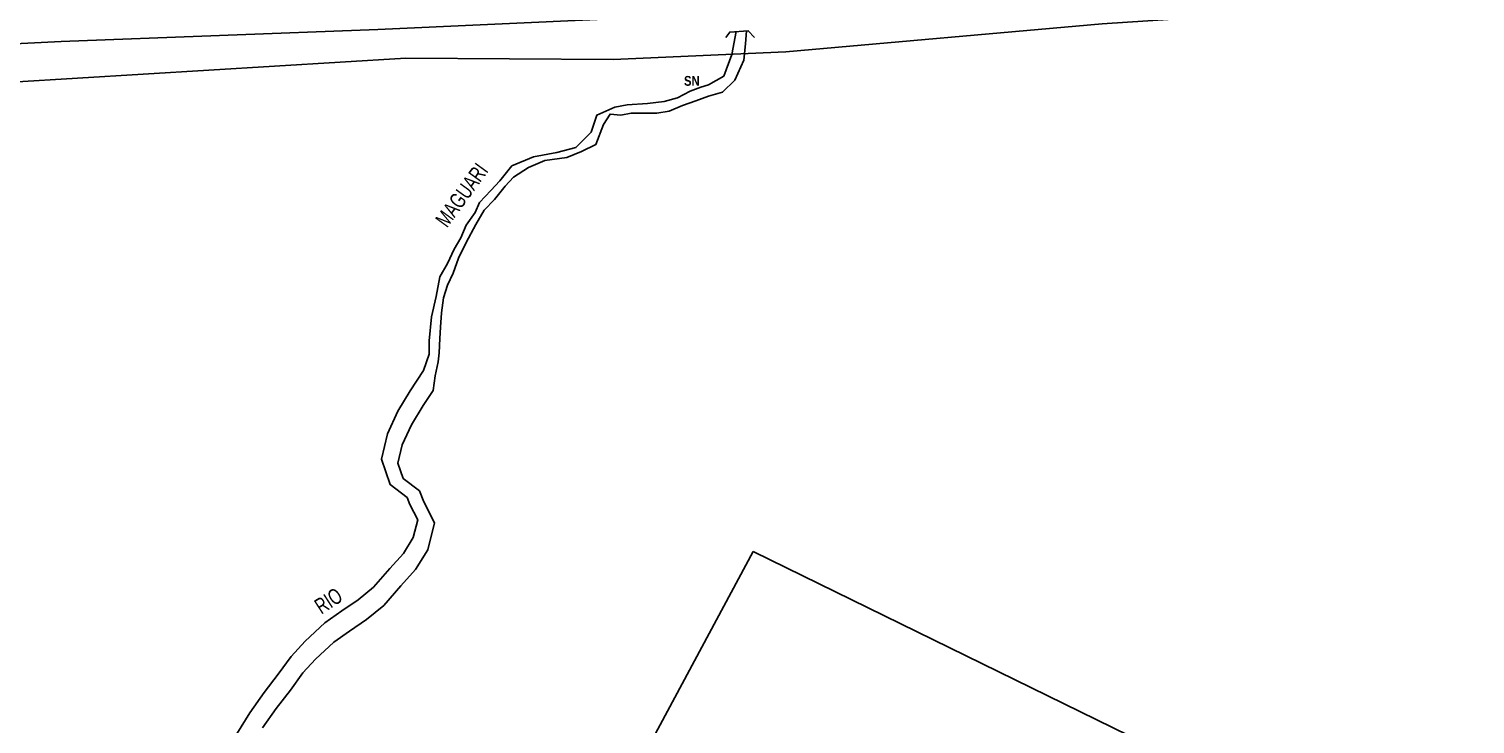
# Model space of a CAD drawing. Extents: x 205316 to 208372, y 4848714 to 4853250.
# Drawn here: x 206503.2 to 206872.6, y 4851222.2 to 4851399.8 of the extents above; entities that cross this region are included whole.
import ezdxf
from ezdxf.enums import TextEntityAlignment as Align

# ---------------------------------------------------------------- set-up
doc = ezdxf.new("R2010")
doc.units = 0
doc.header["$LTSCALE"] = 1.5
doc.header["$MEASUREMENT"] = 0
for name, color, linetype in [('CD-MALHA-LOTES', 40, 'CONTINUOUS'), ('HD-CURSO-PERENE', 170, 'CONTINUOUS'), ('HD-TXT-PERENE', 170, 'CONTINUOUS'), ('RU-QUADRAS', 6, 'CONTINUOUS'), ('SV-EST-MUNIC-PAV', 20, 'CONTINUOUS'), ('SV-PONTE-BUEIRO', 249, 'CONTINUOUS'), ('Th_NmrPort', 7, 'CONTINUOUS')]:
    doc.layers.add(name, color=color, linetype=linetype)
doc.styles.add('ARIAL', font='arial.ttf')
doc.styles.get("Standard").update_dxf_attribs({"font": 'swisscbo.ttf'})

msp = doc.modelspace()

# ---------------------------------------------------------------- linework, layer by layer
at = {"layer": 'CD-MALHA-LOTES', "linetype": 'Continuous', "flags": 128}
for points in [[(206959.98, 4851416), (206864.89, 4851411.45), (206827.26, 4851405.29), (206807.14, 4851403.02), (206777.33, 4851401.07), (206696.55, 4851393.94), (206652.43, 4851391.99), (206625.98, 4851392.16), (206599.52, 4851392.32), (206482.01, 4851385.18), (206442.76, 4851380.65), (206454.02, 4851333.68), (206460.11, 4851309), (206470.46, 4851264.41)], [(206655.09, 4851204.5), (206688.21, 4851266.27)], [(206688.21, 4851266.27), (206867.79, 4851178.29)]]:
    msp.add_lwpolyline(points, dxfattribs=at)
at = {"layer": 'HD-CURSO-PERENE', "flags": 128}
for points in [[(206683.91, 4851399.08), (206682.73, 4851393.23), (206680.74, 4851387.74), (206676.83, 4851385.48), (206674.88, 4851384.87), (206672.09, 4851383.9), (206668.92, 4851382.2), (206665.51, 4851381.22), (206661.26, 4851380.74), (206656.02, 4851380.37), (206652.86, 4851379.76), (206648.3, 4851377.76), (206646.84, 4851373.38), (206642.94, 4851369.48), (206638.09, 4851368.24), (206632.14, 4851367.09), (206626.58, 4851364.79), (206623.52, 4851360.95), (206621.25, 4851358.46), (206618.34, 4851355.39), (206617.19, 4851352.85), (206614.89, 4851349.64), (206613.55, 4851346.38), (206611.82, 4851343.51), (206610.18, 4851339.81), (206608.18, 4851336.42), (206607.22, 4851331.43), (206606.07, 4851326.26), (206605.5, 4851320.12), (206605.5, 4851316.67), (206604.01, 4851312.5), (206600.62, 4851307.35), (206597.45, 4851302.14), (206594.79, 4851296.31), (206593.26, 4851289.87), (206595.49, 4851283.35), (206599.81, 4851280.05), (206600.54, 4851278.3), (206602.54, 4851274.34), (206601.38, 4851269.82), (206598.91, 4851265.78), (206595.41, 4851261.96), (206591.22, 4851257.16), (206587.34, 4851253.93), (206583.12, 4851251.1), (206578.81, 4851248.05), (206573.77, 4851243.39), (206570.17, 4851239.47), (206566.92, 4851234.89), (206563.31, 4851230.21), (206559.64, 4851225.08), (206556.34, 4851219.72)], [(206686.52, 4851399.28), (206686.27, 4851395.94), (206685.79, 4851391.76), (206683.53, 4851386.72), (206680.42, 4851383.6), (206676.77, 4851382.62), (206673.61, 4851381.41), (206670.2, 4851380.19), (206666.79, 4851378.73), (206663.63, 4851378.24), (206660.22, 4851378.24), (206657.06, 4851378.24), (206654.38, 4851377.76), (206651.69, 4851378.01), (206649.97, 4851375.33), (206648.05, 4851370.21), (206644.41, 4851368.43), (206640.58, 4851366.89), (206635.02, 4851366.13), (206630.8, 4851364.4), (206626.97, 4851361.91), (206624.86, 4851359.61), (206622.18, 4851356.16), (206619.49, 4851353.48), (206617.38, 4851349.83), (206614.89, 4851345.23), (206612.97, 4851341.21), (206611.63, 4851337.37), (206610.1, 4851334.31), (206609.14, 4851331.05), (206608.57, 4851327.22), (206608.37, 4851323.57), (206608.18, 4851320.7), (206607.99, 4851317.06), (206607.8, 4851314.76), (206607.03, 4851311.11), (206606.44, 4851307.39), (206603.92, 4851303.56), (206600.94, 4851298.65), (206598.58, 4851293.49), (206597.47, 4851288.82), (206598.8, 4851284.93), (206602.99, 4851281.74), (206604.13, 4851278.98), (206606.85, 4851273.6), (206605.08, 4851266.69), (206602.01, 4851261.66), (206598.24, 4851257.54), (206593.84, 4851252.51), (206589.48, 4851248.88), (206585.11, 4851245.95), (206581.1, 4851243.11), (206576.42, 4851238.79), (206573.16, 4851235.23), (206570.02, 4851230.81), (206566.41, 4851226.12), (206562.88, 4851221.19)]]:
    msp.add_lwpolyline(points, dxfattribs=at)
at = {"layer": 'RU-QUADRAS', "linetype": 'Continuous'}
msp.add_lwpolyline([(206539.87, 4851004.14), (206470.46, 4851264.41), (206465.28, 4851286.7), (206442.76, 4851380.65), (206482.01, 4851385.18), (206599.52, 4851392.32), (206652.43, 4851391.99), (206696.55, 4851393.94), (206777.33, 4851401.07), (206807.14, 4851403.02), (206827.26, 4851405.29), (206864.89, 4851411.45), (206959.98, 4851416), (206955.66, 4851403.99), (206832.45, 4851087.59)], dxfattribs=at)
at = {"layer": 'SV-EST-MUNIC-PAV', "flags": 128}
msp.add_lwpolyline([(206485.74, 4851395.3), (206511.49, 4851396.54), (206592.33, 4851399.58), (206650.28, 4851402.24), (206714.02, 4851404.13), (206759.07, 4851407.38), (206775.32, 4851408.64), (206792.86, 4851410.94), (206799.87, 4851411.85), (206833.83, 4851415.69)], dxfattribs=at)
at = {"layer": 'SV-PONTE-BUEIRO', "flags": 128}
msp.add_lwpolyline([(206688.56, 4851397.61), (206686.94, 4851399.32), (206682.24, 4851398.96), (206681.26, 4851397.58)], dxfattribs=at)

# ---------------------------------------------------------------- texts
at = {"layer": 'HD-TXT-PERENE', "style": 'ARIAL', "width": 0.7}
for s, rotation, p in [('MAGUARI', 54, (206610.03, 4851348.77)), ('RIO', 33, (206577.91, 4851250.12))]:
    msp.add_text(s, height=4, rotation=rotation, dxfattribs=at).set_placement(p)
at = {"layer": 'Th_NmrPort', "color": 1}
msp.add_text('SN', height=2.5, dxfattribs=at).set_placement((206670.56, 4851386.5), align=Align.MIDDLE_LEFT)

doc.saveas('drawing.dxf')
